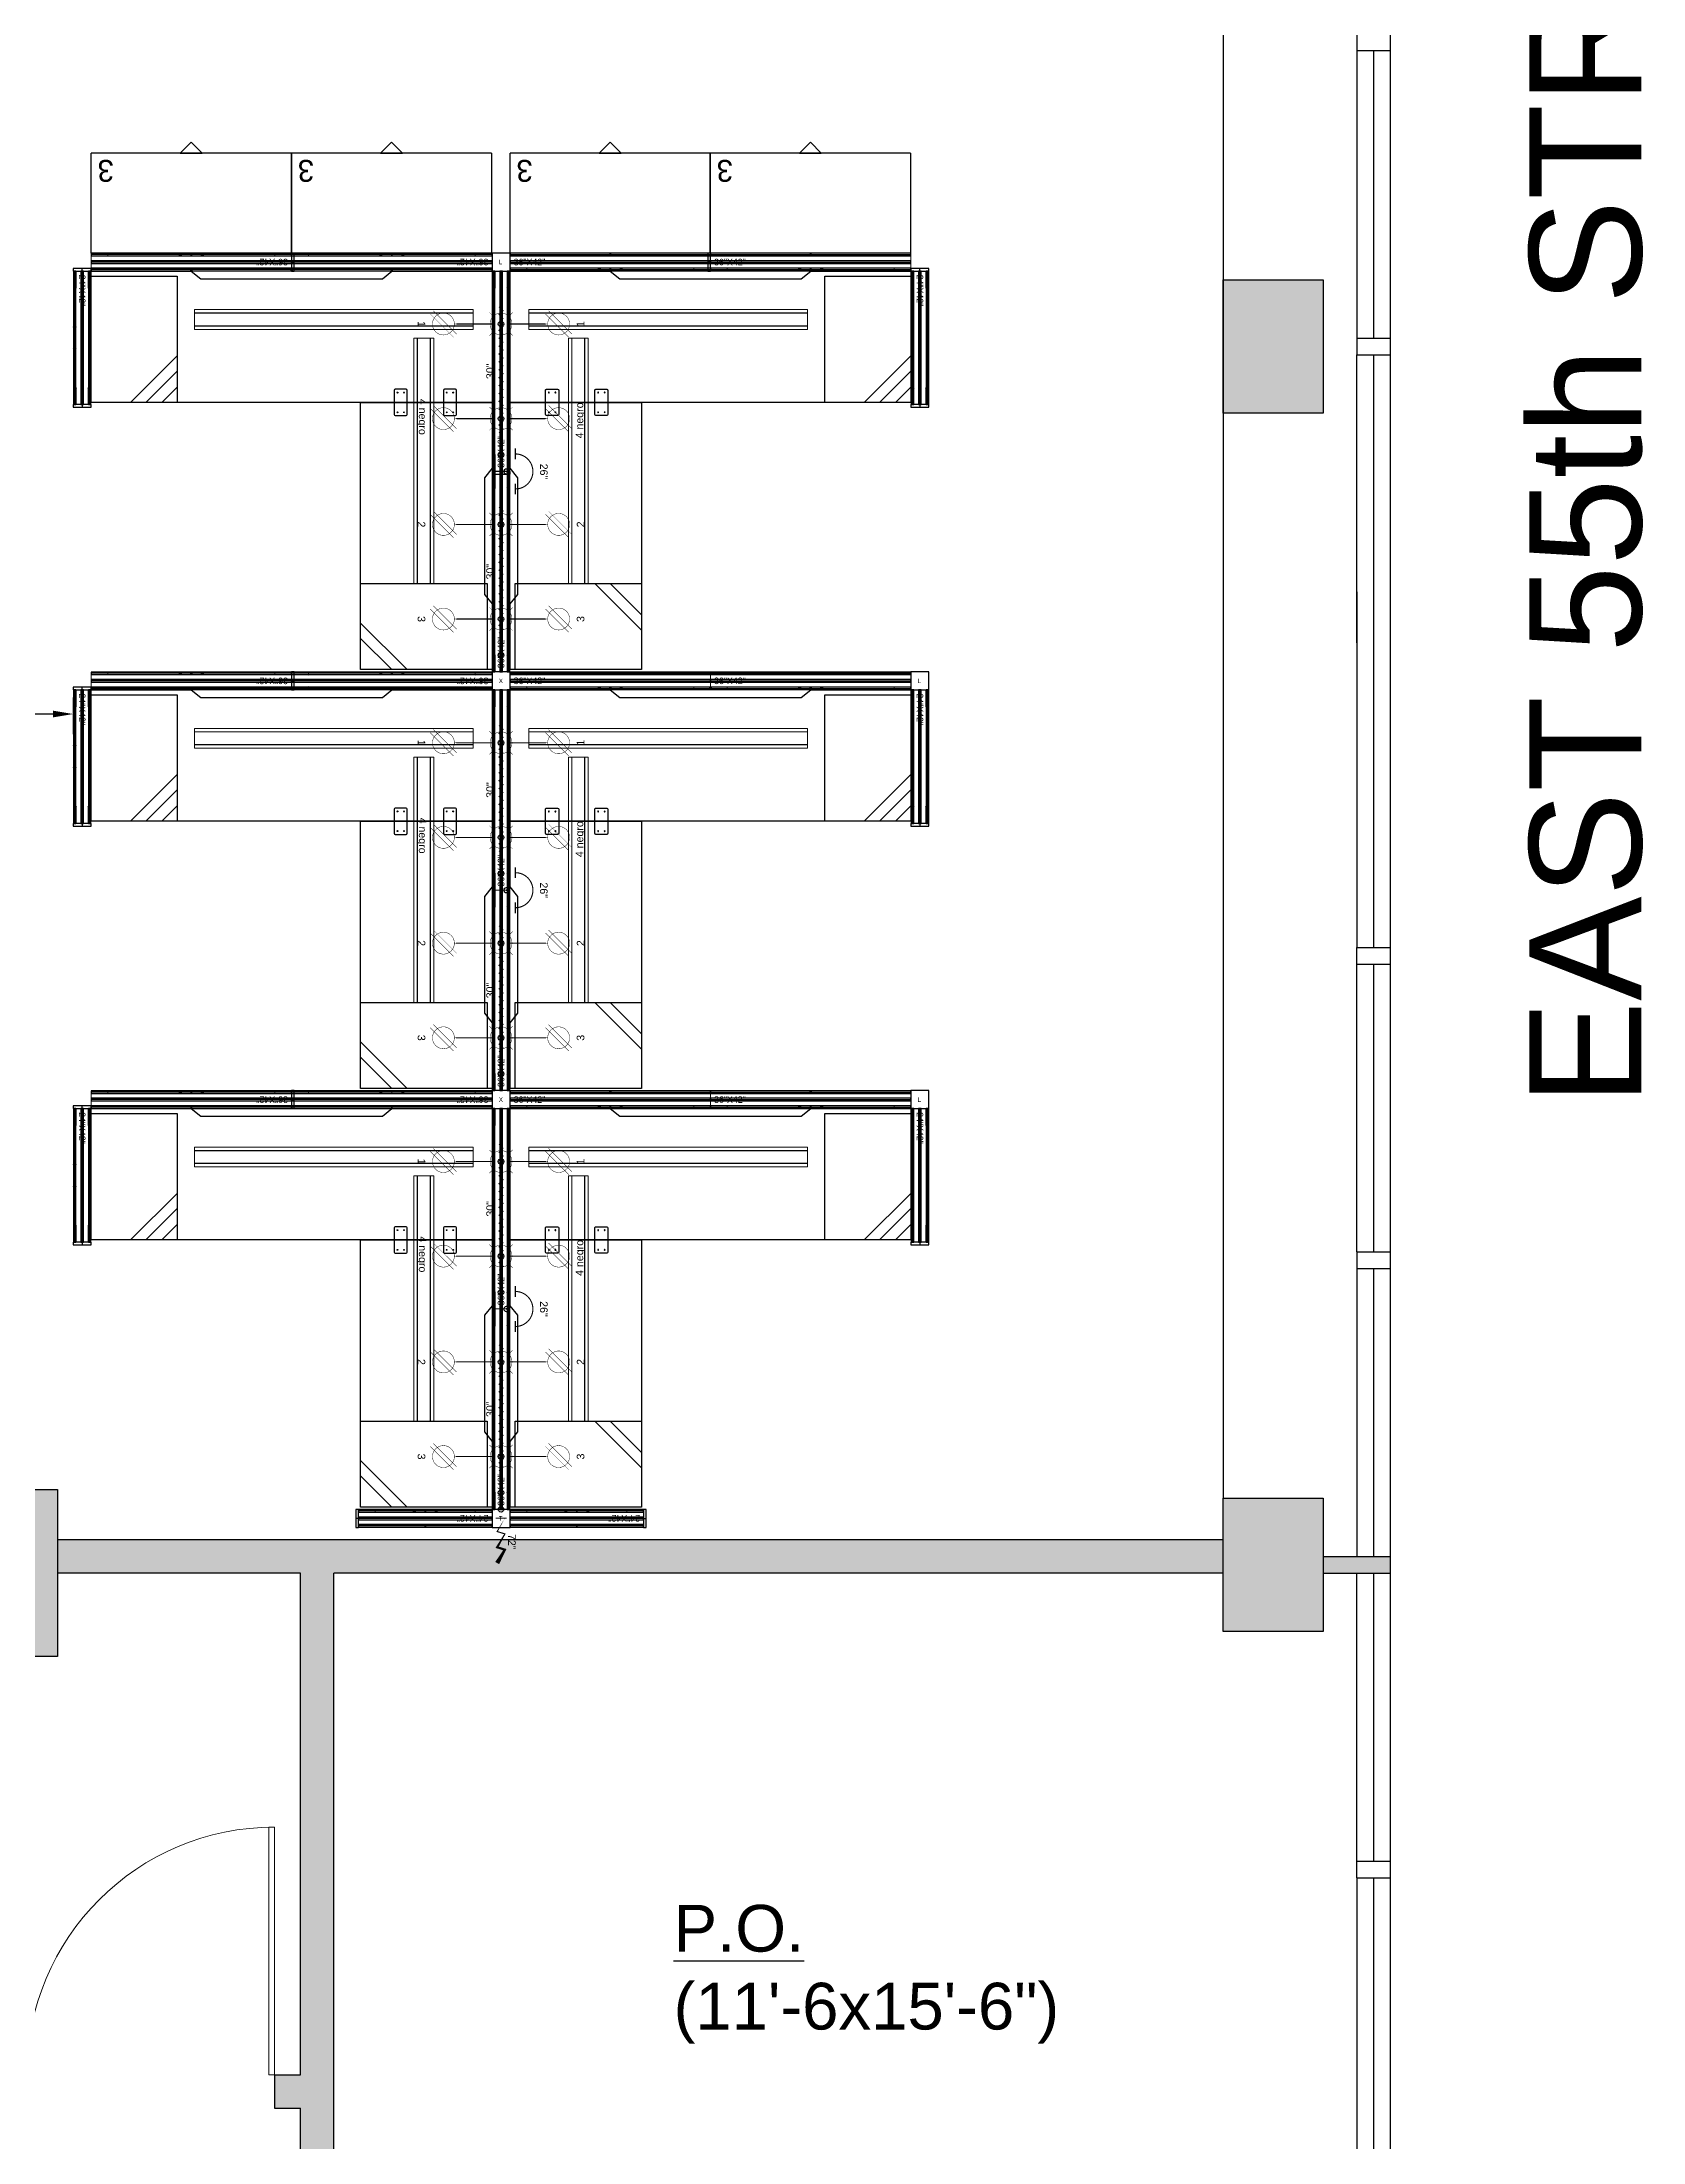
# Model space of a CAD drawing. Header units: inches. Extents: x 0 to 8116, y 4 to 1630.
# Drawn here: x 3270.2 to 3557.9, y 534.4 to 911.9 of the extents above; entities that cross this region are included whole.
import ezdxf
from ezdxf.enums import TextEntityAlignment as Align

# ---------------------------------------------------------------- set-up
doc = ezdxf.new("R2010")
doc.units = ezdxf.units.IN
doc.header["$MEASUREMENT"] = 0
for name, color, linetype in [('0-BACKGROUND', 7, 'Continuous'), ('DD2D', 7, 'Continuous'), ('DD2D_Geometry', 7, 'Continuous'), ('ELECTRI', 7, 'Continuous'), ('ENFASIS NEW', 7, 'Continuous'), ('LATEFILE', 7, 'Continuous'), ('LATFILE', 7, 'Continuous'), ('LF', 7, 'Continuous'), ('QU4TRO', 7, 'Continuous'), ('S7000', 7, 'Continuous'), ('TEXT HARNESS', 7, 'Continuous')]:
    doc.layers.add(name, color=color, linetype=linetype)
doc.layers.add('ADOOR', color=2, linetype='Continuous', lineweight=9)
doc.styles.add('ARCH-STYLE', font='arial.ttf')
doc.styles.add('ARIAL', font='arial.ttf')
doc.styles.get("Standard").update_dxf_attribs({"font": 'stylu.ttf'})
doc.dimstyles.get("Standard").update_dxf_attribs({"dimscale": 20, "dimtxt": 0.18, "dimasz": 0.18, "dimexe": 0.18, "dimexo": 0.0625, "dimgap": 0.09, "dimtad": 0, "dimtih": 1, "dimtoh": 1, "dimzin": 0, "dimdsep": 46, "dimlunit": 4, "dimtxsty": 'Standard', "dimcen": 0.09, "dimadec": 0, "dimazin": 0, "dimtfac": 1, "dimtofl": 0, "dimtmove": 0, "dimatfit": 3, "dimfxl": 1, "dimtolj": 1, "dimtzin": 0, "dimarcsym": 0})

# ---------------------------------------------------------------- blocks, each defined once
blk = doc.blocks.new('45DR')
at = {"layer": 'ADOOR'}
blk.add_lwpolyline([(0, 1), (0, 0), (0.0234, 0), (0.0234, 1)], close=True, dxfattribs=at)
blk.add_arc((0, 0), 1, 0, 90, dxfattribs=at)
blk = doc.blocks.new('520block')
at = {"layer": '0-BACKGROUND'}
h = blk.add_hatch(color=256, dxfattribs=at)
h.paths.add_polyline_path([(940.5, 711), (940.5, 693), (958.5, 693), (958.5, 711)])
h.paths.add_polyline_path([(958.5, 930), (940.5, 930), (940.5, 912), (958.5, 912)])
h.paths.add_polyline_path([(1174, 909), (1192, 909), (1192, 933), (1174, 933)])
h.paths.add_polyline_path([(1192, 714), (1174, 714), (1174, 690), (1192, 690)])
h.paths.add_polyline_path([(725, 711), (707, 711), (707, 693), (725, 693)])
h.paths.add_polyline_path([(725, 930), (707, 930), (707, 912), (725, 912)])
h.paths.add_polyline_path([(491.5, 930), (473.5, 930), (473.5, 912), (491.5, 912)])
h.paths.add_polyline_path([(491.5, 693), (491.5, 711), (473.5, 711), (473.5, 693)])
h = blk.add_hatch(color=256, dxfattribs=at)
h.paths.add_polyline_path([(964.5, 496.53), (934.5, 496.53), (934.5, 466.53), (964.5, 466.53)])
h.paths.add_polyline_path([(725, 492), (707, 492), (707, 474), (725, 474)])
h.paths.add_polyline_path([(707, 273), (707, 255), (725, 255), (725, 273)])
for points in [[(1192, 495), (1174, 495), (1174, 471), (1192, 471)], [(1174, 487.53), (964.5, 487.53), (964.5, 481.53), (1008.2, 481.53), (1008.2, 391.32), (1003.52, 391.32), (1003.52, 385.32), (1008.2, 385.32), (1008.2, 338.79), (1184, 338.79), (1184, 372), (1204, 372), (1204, 375), (1178, 375), (1178, 344.79), (1014.2, 344.79), (1014.2, 481.53), (1174, 481.53)], [(1204, 484.5), (1192, 484.5), (1192, 481.5), (1204, 481.5)]]:
    blk.add_hatch(color=256, dxfattribs=at).paths.add_polyline_path(points)
for p, q in [((1204, 1381.5), (1204, 22.5)), ((1198, 758.25), (1198, 755.25)), ((1198, 755.25), (1198, 703.5)), ((1198, 755.25), (1204, 755.25)), ((1201, 755.25), (1201, 703.5)), ((1201, 736.4), (1201, 711.35)), ((1204, 736.4), (1204, 138.04)), ((1204, 711.35), (1204, 708.35)), ((1198, 703.5), (1198, 700.5)), ((1198, 703.5), (1204, 703.5)), ((1198, 648.75), (1198, 700.5)), ((1198, 700.5), (1204, 700.5)), ((1201, 700.5), (1201, 648.75)), ((1174, 658.95), (1174, 625.39)), ((1198, 657.91), (1198, 636.75)), ((1201, 653.54), (1201, 640.77)), ((1198, 645.75), (1198, 594)), ((1201, 645.75), (1201, 594)), ((1204, 601.24), (1204, 598.24)), ((1198, 591), (1198, 594)), ((1198, 594), (1204, 594)), ((1198, 539.25), (1198, 591)), ((1198, 591), (1204, 591)), ((1201, 591), (1201, 539.25)), ((1204, 553.24), (1204, 550.24)), ((1198, 539.25), (1204, 539.25)), ((1198, 539.25), (1198, 536.25)), ((1198, 536.25), (1204, 536.25)), ((1198, 536.25), (1198, 484.5)), ((1201, 536.25), (1201, 484.5)), ((1201, 517.4), (1201, 492.35)), ((1204, 503.74), (1204, 497.74)), ((1204, 503.74), (1204, 497.74)), ((1204, 503.74), (1204, 497.74)), ((1174, 487.53), (964.5, 487.53)), ((1192, 484.5), (1204, 484.5)), ((1008.2, 481.53), (964.5, 481.53)), ((1008.2, 391.32), (1008.2, 481.53)), ((1014.2, 344.79), (1014.2, 481.53)), ((1174, 481.53), (1014.2, 481.53)), ((1192, 481.5), (1204, 481.5)), ((1198, 429.75), (1198, 481.5)), ((1201, 481.5), (1201, 429.75)), ((1204, 441.24), (1204, 438.24)), ((1198, 426.75), (1198, 429.75)), ((1198, 429.75), (1204, 429.75)), ((1198, 426.75), (1204, 426.75)), ((1198, 426.75), (1198, 375)), ((1201, 426.75), (1201, 375)), ((1003.52, 391.32), (1008.2, 391.32)), ((1003.52, 391.32), (1003.52, 385.32)), ((1003.52, 385.32), (1008.2, 385.32)), ((1008.2, 338.79), (1008.2, 385.32)), ((1204, 383.24), (1204, 380.24))]:
    blk.add_line(p, q, dxfattribs=at)
at = {"layer": '0-BACKGROUND', "lineweight": 30}
for p, q in [((1174, 791.74), (1174, 642.82)), ((1174, 636.82), (1174, 495))]:
    blk.add_line(p, q, dxfattribs=at)
at = {"layer": '0-BACKGROUND'}
for points in [[(1192, 690), (1174, 690), (1174, 714), (1192, 714)], [(964.5, 466.53), (934.5, 466.53), (934.5, 496.53), (964.5, 496.53)], [(1192, 471), (1174, 471), (1174, 495), (1192, 495)]]:
    blk.add_lwpolyline(points, close=True, dxfattribs=at)
at = {"layer": '0-BACKGROUND', "xscale": -44.54584335435582, "yscale": 44.54584335435582, "zscale": 44.54584335435582}
blk.add_blockref('45DR', (1003.52, 391.32), dxfattribs=at)
at = {"layer": '0-BACKGROUND', "insert": (1229.01, 565.6), "char_height": 20.16, "width": 287.6474, "attachment_point": 1, "rotation": 90, "style": 'ARCH-STYLE'}
blk.add_mtext('EAST 55th STREET', dxfattribs=at)
at = {"layer": '0-BACKGROUND', "insert": (1075.24, 421.88), "char_height": 8.4, "width": 54, "attachment_point": 1, "style": 'ARCH-STYLE'}
blk.add_mtext('{\\LP.O. \\P}(11\'-6x15\'-6")', dxfattribs=at)
blk = doc.blocks.new('LF4033640S')
for p, q in [((0, 0), (0.914, 0)), ((0, -0.457), (0.914, -0.457))]:
    blk.add_line(p, q)
at = {"layer": 'LATEFILE'}
for p, q in [((0, -0.457), (0, 0)), ((0.914, 0), (0.914, -0.457))]:
    blk.add_line(p, q, dxfattribs=at)
blk.add_lwpolyline([(0.407, -0.457), (0.457, -0.507), (0.507, -0.457)], close=True, dxfattribs=at)
at = {"layer": 'LATFILE', "insert": (0.8103, -0.3262), "char_height": 0.1, "width": 0.07696, "attachment_point": 1}
blk.add_mtext('3', dxfattribs=at)
blk = doc.blocks.new('*D107')
at = {"color": 0, "lineweight": -2, "transparency": 16777216}
for p, q in [((3229.31, 794.05), (3229.31, 787.5)), ((3275.8, 794.05), (3275.8, 787.5)), ((3232.91, 791.1), (3242.17, 791.1)), ((3272.2, 791.1), (3262.94, 791.1))]:
    blk.add_line(p, q, dxfattribs=at)
at = {"color": 0, "transparency": 16777216}
for points in [[(3232.91, 791.7), (3232.91, 790.5), (3229.31, 791.1)], [(3272.2, 791.7), (3272.2, 790.5), (3275.8, 791.1)]]:
    blk.add_solid(points, dxfattribs=at)
at = {"layer": 'Defpoints', "color": 0, "transparency": 16777216}
for p in [(3229.31, 795.3), (3275.8, 795.3), (3275.8, 791.1)]:
    blk.add_point(p, dxfattribs=at)
at = {"color": 0, "transparency": 16777216, "insert": (3252.56, 791.1), "char_height": 3.6, "attachment_point": 5}
blk.add_mtext('\\A1;3\'-10{\\H1.000000x;\\S1/2;}"', dxfattribs=at)
blk = doc.blocks.new('DD40102472AB')
at = {"color": 1}
for p, q in [((0.0035, -0.0035), (-0.0035, 0.0035)), ((0.0035, 0.0035), (-0.0035, -0.0035))]:
    blk.add_line(p, q, dxfattribs=at)
blk.add_lwpolyline([(-0.4142, -0.0417), (0.4142, -0.0417), (0.458, -0.0067), (0.915, -0.0067), (0.915, -0.6067), (-0.915, -0.6067), (-0.915, -0.0067), (-0.458, -0.0067)], close=True)
blk.add_point((0, 0))
blk.add_point((0, 0))
blk.add_point((0, 0), dxfattribs=at)
blk = doc.blocks.new('DD40102448AB')
at = {"color": 1}
for p, q in [((0.0035, -0.0035), (-0.0035, 0.0035)), ((0.0035, 0.0035), (-0.0035, -0.0035))]:
    blk.add_line(p, q, dxfattribs=at)
blk.add_lwpolyline([(-0.2662, -0.0417), (0.2662, -0.0417), (0.31, -0.0067), (0.61, -0.0067), (0.61, -0.6067), (-0.61, -0.6067), (-0.61, -0.0067), (-0.31, -0.0067)], close=True)
blk.add_point((0, 0))
blk.add_point((0, 0))
blk.add_point((0, 0), dxfattribs=at)
blk = doc.blocks.new('S7012')
for p, q in [((0.18, -0.577), (0.393, -0.364)), ((0.25, -0.577), (0.393, -0.434)), ((0.323, -0.577), (0.393, -0.507))]:
    blk.add_line(p, q)
blk.add_lwpolyline([(0, 0), (0.393, 0), (0.393, -0.577), (0, -0.577)], close=True)
blk = doc.blocks.new('S7023')
for p, q in [((0.18, -0.577), (0.393, -0.364)), ((0.25, -0.577), (0.393, -0.434))]:
    blk.add_line(p, q)
blk.add_lwpolyline([(0, 0), (0.393, 0), (0.393, -0.577), (0, -0.577)], close=True)
blk = doc.blocks.new('829030')
at = {"color": 1}
for points in [[(0.1, 0.009, 0.005, 0.005, 0), (0.118, -0.009, 0.005, 0.005, 0), (0.136, 0.009, 0.005, 0.005, 0), (0.154, -0.009, 0.005, 0.005, 0), (0.172, 0.009, 0.005, 0.005, 0), (0.19, -0.009, 0.005, 0.005, 0), (0.208, 0.009, 0.005, 0.005, 0), (0.226, -0.009, 0.005, 0.005, 0), (0.244, 0.009, 0.005, 0.005, 0), (0.262, -0.009, 0.005, 0.005, 0), (0.28, 0.009, 0.005, 0.005, 0), (0.298, -0.009, 0.005, 0.005, 0), (0.316, 0.009, 0.005, 0.005, 0), (0.334, -0.009, 0.005, 0.005, 0), (0.352, 0.009, 0.005, 0.005, 0), (0.37, -0.009, 0.005, 0.005, 0), (0.388, 0.009, 0.005, 0.005, 0), (0.406, -0.009, 0.005, 0.005, 0), (0.424, 0.009, 0.005, 0.005, 0), (0.442, -0.009, 0.005, 0.005, 0), (0.46, 0.009, 0.005, 0.005, 0), (0.478, -0.009, 0.005, 0.005, 0), (0.496, 0.009, 0.005, 0.005, 0), (0.514, -0.009, 0.005, 0.005, 0), (0.532, 0.009, 0.005, 0.005, 0), (0.55, -0.009, 0, 0, 0)], [(0.676, 0.009, 0.005, 0.005, 0), (0.658, -0.009, 0.005, 0.005, 0), (0.64, 0.009, 0.005, 0.005, 0), (0.622, -0.009, 0.005, 0.005, 0), (0.604, 0.009, 0.005, 0.005, 0), (0.586, -0.009, 0.005, 0.005, 0), (0.568, 0.009, 0.005, 0.005, 0), (0.55, -0.009, 0, 0, 0)]]:
    blk.add_lwpolyline(points, format="xyseb", dxfattribs=at)
at = {"color": 1, "const_width": 0.002}
for points in [[(0.1385, 0.0265), (0.112, 0.053)], [(0.1915, 0.0265), (0.218, 0.053)], [(0.5705, 0.0265), (0.544, 0.053)], [(0.6235, 0.0265), (0.65, 0.053)], [(0.1385, -0.0265), (0.112, -0.053)], [(0.1915, -0.0265), (0.218, -0.053)], [(0.5705, -0.0265), (0.544, -0.053)], [(0.6235, -0.0265), (0.65, -0.053)]]:
    blk.add_lwpolyline(points, dxfattribs=at)
for points in [[(0.165, -0.05, -1), (0.165, 0.05, -1)], [(0.597, -0.05, 1), (0.597, 0.05, 1)]]:
    blk.add_lwpolyline(points, format="xyb", close=True, dxfattribs=at)
at = {"color": 1}
blk.add_circle((0, 0), 0.0125, dxfattribs=at)
blk.add_point((0, 0), dxfattribs=at)
at = {"layer": 'TEXT HARNESS', "color": 1, "style": 'ARIAL'}
blk.add_text('30"', height=0.03469, dxfattribs=at).set_placement((0.381, 0.05), align=Align.MIDDLE)
blk = doc.blocks.new('8065E1C')
at = {"color": 1, "const_width": 0.005}
blk.add_lwpolyline([(0.025, -0.04), (-0.025, -0.04)], dxfattribs=at)
at = {"color": 1}
for points in [[(0, -0.04, 0.005, 0.005, 0), (0, -0.165, 0.025, 0, 0), (0, -0.2114, 0, 0, 0)], [(-0.0601, -0.309, 0.002, 0.002, 0), (0.046, -0.2029, 0.002, 0.002, 0)], [(-0.046, -0.3231, 0.002, 0.002, 0), (0.0601, -0.217, 0.002, 0.002, 0)]]:
    blk.add_lwpolyline(points, format="xyseb", dxfattribs=at)
at = {"color": 1, "const_width": 0.002}
blk.add_lwpolyline([(-0.05, -0.263, -1), (0.05, -0.263, -1)], format="xyb", close=True, dxfattribs=at)
at = {"color": 1}
blk.add_circle((0, 0), 0.0125, dxfattribs=at)
blk.add_point((0, 0), dxfattribs=at)
at = {"layer": 'TEXT HARNESS', "color": 1, "style": 'ARIAL'}
blk.add_text('1', height=0.0347, dxfattribs=at).set_placement((0, -0.363), align=Align.MIDDLE)
blk = doc.blocks.new('8065E4C')
at = {"color": 1, "const_width": 0.005}
blk.add_lwpolyline([(0.025, -0.04), (-0.025, -0.04)], dxfattribs=at)
at = {"color": 1}
for points in [[(0, -0.04, 0.005, 0.005, 0), (0, -0.165, 0.025, 0, 0), (0, -0.2114, 0, 0, 0)], [(-0.0601, -0.309, 0.002, 0.002, 0), (0.046, -0.2029, 0.002, 0.002, 0)], [(-0.046, -0.3231, 0.002, 0.002, 0), (0.0601, -0.217, 0.002, 0.002, 0)]]:
    blk.add_lwpolyline(points, format="xyseb", dxfattribs=at)
at = {"color": 1, "const_width": 0.002}
blk.add_lwpolyline([(-0.05, -0.263, -1), (0.05, -0.263, -1)], format="xyb", close=True, dxfattribs=at)
at = {"color": 1}
blk.add_circle((0, 0), 0.0125, dxfattribs=at)
blk.add_point((0, 0), dxfattribs=at)
at = {"layer": 'TEXT HARNESS', "color": 1, "style": 'ARIAL'}
blk.add_text('4 negro', height=0.03469, dxfattribs=at).set_placement((-0.0081, -0.363), align=Align.MIDDLE)
blk = doc.blocks.new('8065E2C')
at = {"color": 1, "const_width": 0.005}
blk.add_lwpolyline([(0.025, -0.04), (-0.025, -0.04)], dxfattribs=at)
at = {"color": 1}
for points in [[(0, -0.04, 0.005, 0.005, 0), (0, -0.165, 0.025, 0, 0), (0, -0.2114, 0, 0, 0)], [(-0.0601, -0.309, 0.002, 0.002, 0), (0.046, -0.2029, 0.002, 0.002, 0)], [(-0.046, -0.3231, 0.002, 0.002, 0), (0.0601, -0.217, 0.002, 0.002, 0)]]:
    blk.add_lwpolyline(points, format="xyseb", dxfattribs=at)
at = {"color": 1, "const_width": 0.002}
blk.add_lwpolyline([(-0.05, -0.263, -1), (0.05, -0.263, -1)], format="xyb", close=True, dxfattribs=at)
at = {"color": 1}
blk.add_circle((0, 0), 0.0125, dxfattribs=at)
blk.add_point((0, 0), dxfattribs=at)
blk.add_point((0, 0), dxfattribs=at)
at = {"layer": 'TEXT HARNESS', "color": 1, "style": 'ARIAL'}
blk.add_text('2', height=0.0347, dxfattribs=at).set_placement((0, -0.363), align=Align.MIDDLE)
blk = doc.blocks.new('8065E3C')
at = {"color": 1, "const_width": 0.005}
blk.add_lwpolyline([(0.025, -0.04), (-0.025, -0.04)], dxfattribs=at)
at = {"color": 1}
for points in [[(0, -0.04, 0.005, 0.005, 0), (0, -0.165, 0.025, 0, 0), (0, -0.2114, 0, 0, 0)], [(-0.0601, -0.309, 0.002, 0.002, 0), (0.046, -0.2029, 0.002, 0.002, 0)], [(-0.046, -0.3231, 0.002, 0.002, 0), (0.0601, -0.217, 0.002, 0.002, 0)]]:
    blk.add_lwpolyline(points, format="xyseb", dxfattribs=at)
at = {"color": 1, "const_width": 0.002}
blk.add_lwpolyline([(-0.05, -0.263, -1), (0.05, -0.263, -1)], format="xyb", close=True, dxfattribs=at)
at = {"color": 1}
blk.add_circle((0, 0), 0.0125, dxfattribs=at)
blk.add_point((0, 0), dxfattribs=at)
at = {"layer": 'TEXT HARNESS', "color": 1, "style": 'ARIAL'}
blk.add_text('3', height=0.0347, dxfattribs=at).set_placement((0, -0.363), align=Align.MIDDLE)
blk = doc.blocks.new('817726')
at = {"color": 3, "const_width": 0.005}
blk.add_lwpolyline([(0.08, 0.04, 1), (-0.08, 0.04)], format="xyb", dxfattribs=at)
for points in [[(-0.055, 0.04), (-0.105, 0.04)], [(0.055, 0.04), (0.105, 0.04)]]:
    blk.add_lwpolyline(points, dxfattribs=at)
at = {"color": 3}
blk.add_circle((0, 0), 0.0125, dxfattribs=at)
blk.add_point((0, 0), dxfattribs=at)
at = {"layer": 'TEXT HARNESS', "color": 3, "style": 'ARIAL'}
blk.add_text('26"', height=0.03469, dxfattribs=at).set_placement((0, 0.17), align=Align.MIDDLE)
blk = doc.blocks.new('818072')
at = {"color": 1}
blk.add_lwpolyline([(0.04, 0.0177, 0, 0.005, 0), (0.1012, -0.0177, 0.005, 0.005, 0), (0.112, 0.0177, 0.005, 0.01, 0), (0.173, -0.0176, 0.01, 0.01, 0), (0.184, 0.0177, 0.01, 0.02, 0), (0.245, -0.0176, 0.02, 0.02, 0)], format="xyseb", dxfattribs=at)
at = {"color": 1, "const_width": 0.005}
blk.add_lwpolyline([(0.04, 0.025), (0.04, -0.025)], dxfattribs=at)
at = {"color": 1}
blk.add_circle((0, 0), 0.0125, dxfattribs=at)
blk.add_point((0, 0), dxfattribs=at)
at = {"layer": 'TEXT HARNESS', "color": 1, "style": 'ARIAL'}
blk.add_text('72"', height=0.03469, dxfattribs=at).set_placement((0.148, 0.05), align=Align.MIDDLE)
blk = doc.blocks.new('D3223S')
for p, q in [((0.055, 0), (-0.055, 0)), ((-0.06, -0.005), (-0.06, -0.055)), ((-0.055, -0.06), (0.055, -0.06)), ((0.06, -0.055), (0.06, -0.005))]:
    blk.add_line(p, q)
for centre in [(-0.045, -0.015), (-0.045, -0.045), (0.045, -0.015), (0.045, -0.045)]:
    blk.add_circle(centre, 0.00195)
for centre, start, end in [((-0.055, -0.005), 90, 180), ((-0.055, -0.055), 180, 270), ((0.055, -0.005), 0, 90), ((0.055, -0.055), 270, 0)]:
    blk.add_arc(centre, 0.005, start, end)
blk = doc.blocks.new('A$C18FD438F')
at = {"color": 0, "linetype": 'Continuous', "lineweight": 0}
for p, q in [((-0.9335, 0.1842), (-0.9335, 0.1988)), ((-0.9335, 0.1988), (0.3385, 0.1988)), ((0.3385, 0.1842), (0.3385, 0.1988)), ((-0.9335, 0.1825), (-0.9335, 0.1842)), ((-0.9335, 0.1838), (0.3385, 0.1838)), ((-0.9335, 0.1825), (0.3385, 0.1825)), ((-0.9335, 0.1821), (-0.9335, 0.1825)), ((-0.9335, 0.1254), (-0.9335, 0.1821)), ((-0.9335, 0.125), (-0.9335, 0.1254)), ((-0.9335, 0.1234), (-0.9335, 0.125)), ((-0.9335, 0.125), (0.3385, 0.125)), ((-0.9335, 0.1238), (0.3385, 0.1238)), ((-0.9335, 0.1088), (-0.9335, 0.1234)), ((-0.9335, 0.1088), (0.3385, 0.1088)), ((0.3385, 0.1825), (0.3385, 0.1842)), ((0.3385, 0.1821), (0.3385, 0.1825)), ((0.3385, 0.1254), (0.3385, 0.1821)), ((0.3385, 0.125), (0.3385, 0.1254)), ((0.3385, 0.1234), (0.3385, 0.125)), ((0.3385, 0.1088), (0.3385, 0.1234))]:
    blk.add_line(p, q, dxfattribs=at)
blk = doc.blocks.new('DD330154S')
blk.add_blockref('A$C18FD438F', (0.9335, -0.1538))
blk = doc.blocks.new('DD330148S')
at = {"color": 0, "linetype": 'Continuous', "lineweight": 0}
for p, q in [((0, 0.0304), (0, 0.045)), ((0, 0.045), (1.12, 0.045)), ((0, 0.0288), (0, 0.0304)), ((0, 0.03), (1.12, 0.03)), ((0, 0.0288), (1.12, 0.0288)), ((0, 0.0284), (0, 0.0288)), ((0, -0.0284), (0, 0.0284)), ((1.12, 0.0304), (1.12, 0.045)), ((1.12, 0.0288), (1.12, 0.0304)), ((1.12, 0.0284), (1.12, 0.0288)), ((1.12, -0.0284), (1.12, 0.0284)), ((0, -0.0288), (0, -0.0284)), ((0, -0.0304), (0, -0.0288)), ((0, -0.0288), (1.12, -0.0288)), ((0, -0.03), (1.12, -0.03)), ((0, -0.045), (0, -0.0304)), ((0, -0.045), (1.12, -0.045)), ((1.12, -0.0288), (1.12, -0.0284)), ((1.12, -0.0304), (1.12, -0.0288)), ((1.12, -0.045), (1.12, -0.0304))]:
    blk.add_line(p, q, dxfattribs=at)
blk = doc.blocks.new('DD101024422D')
at = {"color": 1, "linetype": 'Continuous', "lineweight": 0}
for p, q in [((0, -0.0255), (0, 0.0255)), ((0.0017, 0.0275), (0.0218, 0.0275)), ((0.002, 0.0275), (0.0215, 0.0275)), ((0.0747, 0.0275), (0.0215, 0.0275)), ((0.0747, 0.0275), (0.075, 0.0275)), ((0.0765, 0.026), (0.0765, 0.0343)), ((0.5335, 0.0343), (0.0765, 0.0343)), ((0.5335, 0.0343), (0.5335, 0.026)), ((0.5353, 0.0275), (0.535, 0.0275)), ((0.5353, 0.0275), (0.5885, 0.0275)), ((0.6083, 0.0275), (0.5882, 0.0275)), ((0.608, 0.0275), (0.5885, 0.0275)), ((0.61, -0.0255), (0.61, 0.0255)), ((0.025, -0.0275), (0.002, -0.0275)), ((0.025, -0.0275), (0.0747, -0.0275)), ((0.0747, -0.0275), (0.075, -0.0275)), ((0.0765, -0.0343), (0.0765, -0.026)), ((0.5335, -0.0343), (0.0765, -0.0343)), ((0.5335, -0.026), (0.5335, -0.0343)), ((0.5353, -0.0275), (0.535, -0.0275)), ((0.585, -0.0275), (0.5353, -0.0275)), ((0.585, -0.0275), (0.608, -0.0275))]:
    blk.add_line(p, q, dxfattribs=at)
at = {"color": 1}
for p, q in [((0.3015, 0.0379), (0.3085, 0.0308)), ((0.3015, 0.0308), (0.3085, 0.0379)), ((0.3015, -0.0379), (0.3085, -0.0308)), ((0.3015, -0.0308), (0.3085, -0.0379))]:
    blk.add_line(p, q, dxfattribs=at)
for centre in [(0.255, -0.0343), (0.355, -0.0343)]:
    blk.add_circle(centre, 0.005, dxfattribs=at)
at = {"color": 1, "linetype": 'Continuous', "lineweight": 0}
for centre, radius, start, end in [((0.002, 0.0255), 0.00203, 90, 180), ((0.075, 0.026), 0.00151, 10.02098, 90), ((0.075, 0.026), 0.00151, 0, 10.02098), ((0.535, 0.026), 0.00151, 90, 169.97902), ((0.535, 0.026), 0.00151, 169.97902, 180), ((0.535, 0.026), 0.00151, 169.97902, 180), ((0.608, 0.0255), 0.00203, 0, 90), ((0.002, -0.0255), 0.00203, 180, 270), ((0.075, -0.026), 0.00151, 270, 349.97902), ((0.075, -0.026), 0.00151, 349.97902, 0), ((0.535, -0.026), 0.00151, 180, 190.02098), ((0.535, -0.026), 0.00151, 180, 190.02098), ((0.535, -0.026), 0.00151, 190.02098, 270), ((0.608, -0.0255), 0.00203, 270, 0)]:
    blk.add_arc(centre, radius, start, end, dxfattribs=at)
at = {"color": 1}
for p in [(0.305, 0.0343), (0.305, -0.0343)]:
    blk.add_point(p, dxfattribs=at)
at = {"insert": (0.0165, 0.0151), "char_height": 0.03, "attachment_point": 1}
blk.add_mtext_dynamic_manual_height_columns('24"X42"', width=75.494015, gutter_width=12.5, heights=[0], dxfattribs=at)
blk = doc.blocks.new('SPACE_DD10102442')
blk.add_blockref('DD101024422D', (0, 0))
blk = doc.blocks.new('DD101036422D')
at = {"color": 1, "linetype": 'Continuous', "lineweight": 0}
for p, q in [((0, -0.0255), (0, 0.0255)), ((0.0017, 0.0275), (0.0218, 0.0275)), ((0.002, 0.0275), (0.0215, 0.0275)), ((0.0747, 0.0275), (0.0215, 0.0275)), ((0.0747, 0.0275), (0.075, 0.0275)), ((0.0765, 0.026), (0.0765, 0.0343)), ((0.8385, 0.0343), (0.0765, 0.0343)), ((0.8385, 0.0343), (0.8385, 0.026)), ((0.8403, 0.0275), (0.84, 0.0275)), ((0.8403, 0.0275), (0.8935, 0.0275)), ((0.9133, 0.0275), (0.8932, 0.0275)), ((0.913, 0.0275), (0.8935, 0.0275)), ((0.915, -0.0255), (0.915, 0.0255)), ((0.025, -0.0275), (0.002, -0.0275)), ((0.025, -0.0275), (0.0747, -0.0275)), ((0.0747, -0.0275), (0.075, -0.0275)), ((0.0765, -0.0343), (0.0765, -0.026)), ((0.8385, -0.0343), (0.0765, -0.0343)), ((0.8385, -0.026), (0.8385, -0.0343)), ((0.8403, -0.0275), (0.84, -0.0275)), ((0.89, -0.0275), (0.8403, -0.0275)), ((0.89, -0.0275), (0.913, -0.0275))]:
    blk.add_line(p, q, dxfattribs=at)
at = {"color": 1}
for p, q in [((0.454, 0.0379), (0.461, 0.0308)), ((0.454, 0.0308), (0.461, 0.0379)), ((0.454, -0.0379), (0.461, -0.0308)), ((0.454, -0.0308), (0.461, -0.0379))]:
    blk.add_line(p, q, dxfattribs=at)
for centre in [(0.4075, -0.0343), (0.5075, -0.0343)]:
    blk.add_circle(centre, 0.005, dxfattribs=at)
at = {"color": 1, "linetype": 'Continuous', "lineweight": 0}
for centre, radius, start, end in [((0.002, 0.0255), 0.00203, 90, 180), ((0.075, 0.026), 0.00151, 10.02098, 90), ((0.075, 0.026), 0.00151, 0, 10.02098), ((0.84, 0.026), 0.00151, 90, 169.97902), ((0.84, 0.026), 0.00151, 169.97902, 180), ((0.84, 0.026), 0.00151, 169.97902, 180), ((0.913, 0.0255), 0.00203, 0, 90), ((0.002, -0.0255), 0.00203, 180, 270), ((0.075, -0.026), 0.00151, 270, 349.97902), ((0.075, -0.026), 0.00151, 349.97902, 0), ((0.84, -0.026), 0.00151, 180, 190.02098), ((0.84, -0.026), 0.00151, 180, 190.02098), ((0.84, -0.026), 0.00151, 190.02098, 270), ((0.913, -0.0255), 0.00203, 270, 0)]:
    blk.add_arc(centre, radius, start, end, dxfattribs=at)
at = {"color": 1}
for p in [(0.4575, 0.0343), (0.4575, -0.0343)]:
    blk.add_point(p, dxfattribs=at)
at = {"insert": (0.0165, 0.0151), "char_height": 0.03, "attachment_point": 1}
blk.add_mtext_dynamic_manual_height_columns('36"X42"', width=75.494015, gutter_width=12.5, heights=[0], dxfattribs=at)
blk = doc.blocks.new('SPACE_DD10103642')
blk.add_blockref('DD101036422D', (0, 0))
blk = doc.blocks.new('DD3021422D')
for p, q in [((0, 0.041), (0, -0.041)), ((0.012, 0.041), (0, 0.041)), ((0.012, -0.041), (0.012, 0.041)), ((0, -0.041), (0.012, -0.041))]:
    blk.add_line(p, q)
blk = doc.blocks.new('SPACE_DD302142')
blk.add_blockref('DD3021422D', (0, 0))

msp = doc.modelspace()

# ---------------------------------------------------------------- linework, layer by layer
at = {"layer": 'DD2D'}
for p, q in [((3315.054, 873.693), (3279.031, 873.693)), ((3315.054, 872.343), (3279.031, 872.343)), ((3315.054, 872.343), (3279.031, 872.343)), ((3351.078, 873.693), (3315.054, 873.693)), ((3351.078, 872.343), (3315.054, 872.343)), ((3351.078, 872.343), (3315.054, 872.343)), ((3315.054, 872.343), (3315.527, 872.343)), ((3354.306, 873.693), (3390.33, 873.693)), ((3354.306, 872.343), (3390.33, 872.343)), ((3354.306, 872.343), (3390.33, 872.343)), ((3390.33, 872.343), (3389.857, 872.343)), ((3390.33, 873.693), (3426.353, 873.693)), ((3390.33, 872.343), (3426.353, 872.343)), ((3390.33, 872.343), (3426.353, 872.343)), ((3276.066, 870.729), (3276.066, 846.713)), ((3277.416, 870.729), (3277.416, 871.201)), ((3277.416, 870.729), (3277.416, 846.713)), ((3277.416, 870.729), (3277.416, 846.713)), ((3278.767, 870.729), (3278.767, 846.713)), ((3315.054, 870.993), (3279.031, 870.993)), ((3351.078, 870.993), (3315.054, 870.993)), ((3351.342, 834.705), (3351.342, 870.729)), ((3352.692, 870.729), (3352.692, 870.733)), ((3352.692, 834.705), (3352.692, 870.729)), ((3352.692, 834.705), (3352.692, 870.729)), ((3354.042, 834.705), (3354.042, 870.729)), ((3354.306, 870.993), (3390.33, 870.993)), ((3390.33, 870.993), (3426.353, 870.993)), ((3426.617, 870.729), (3426.617, 846.713)), ((3427.968, 870.729), (3427.968, 871.201)), ((3427.968, 870.729), (3427.968, 846.713)), ((3427.968, 870.729), (3427.968, 846.713)), ((3429.318, 870.729), (3429.318, 846.713)), ((3277.416, 846.713), (3277.416, 846.241)), ((3427.968, 846.713), (3427.968, 846.241)), ((3351.342, 798.682), (3351.342, 834.705)), ((3352.692, 798.682), (3352.692, 834.705)), ((3352.692, 798.682), (3352.692, 834.705)), ((3352.692, 834.705), (3352.692, 834.233)), ((3354.042, 798.682), (3354.042, 834.705)), ((3315.054, 798.418), (3279.031, 798.418)), ((3315.054, 797.067), (3279.031, 797.067)), ((3315.054, 797.067), (3279.031, 797.067)), ((3351.078, 798.418), (3315.054, 798.418)), ((3351.078, 797.067), (3315.054, 797.067)), ((3351.078, 797.067), (3315.054, 797.067)), ((3315.054, 797.067), (3315.527, 797.067)), ((3354.306, 798.418), (3390.33, 798.418)), ((3354.306, 797.067), (3390.33, 797.067)), ((3354.306, 797.067), (3390.33, 797.067)), ((3390.33, 798.418), (3426.353, 798.418)), ((3390.33, 797.067), (3390.334, 797.067)), ((3390.33, 797.067), (3426.353, 797.067)), ((3390.33, 797.067), (3426.353, 797.067)), ((3426.353, 797.067), (3426.357, 797.067)), ((3276.066, 795.453), (3276.066, 771.437)), ((3277.416, 795.453), (3277.416, 795.926)), ((3277.416, 795.453), (3277.416, 771.437)), ((3277.416, 795.453), (3277.416, 771.437)), ((3278.767, 795.453), (3278.767, 771.437)), ((3315.054, 795.717), (3279.031, 795.717)), ((3351.078, 795.717), (3315.054, 795.717)), ((3351.342, 759.43), (3351.342, 795.453)), ((3352.692, 795.453), (3352.692, 795.457)), ((3352.692, 759.43), (3352.692, 795.453)), ((3352.692, 759.43), (3352.692, 795.453)), ((3354.042, 759.43), (3354.042, 795.453)), ((3354.306, 795.717), (3390.33, 795.717)), ((3390.33, 795.717), (3426.353, 795.717)), ((3426.617, 795.453), (3426.617, 771.437)), ((3427.968, 795.453), (3427.968, 771.437)), ((3427.968, 795.453), (3427.968, 771.437)), ((3429.318, 795.453), (3429.318, 771.437)), ((3277.416, 771.437), (3277.416, 770.965)), ((3427.968, 771.437), (3427.968, 770.965)), ((3351.342, 723.406), (3351.342, 759.43)), ((3352.692, 759.43), (3352.692, 759.434)), ((3352.692, 723.406), (3352.692, 759.43)), ((3352.692, 723.406), (3352.692, 759.43)), ((3354.042, 723.406), (3354.042, 759.43)), ((3315.054, 723.142), (3279.031, 723.142)), ((3315.054, 721.792), (3279.031, 721.792)), ((3315.054, 721.792), (3279.031, 721.792)), ((3351.078, 723.142), (3315.054, 723.142)), ((3351.078, 721.792), (3315.054, 721.792)), ((3351.078, 721.792), (3315.054, 721.792)), ((3315.054, 721.792), (3315.527, 721.792)), ((3354.306, 723.142), (3390.33, 723.142)), ((3354.306, 721.792), (3390.33, 721.792)), ((3354.306, 721.792), (3390.33, 721.792)), ((3390.33, 723.142), (3426.353, 723.142)), ((3390.33, 721.792), (3390.334, 721.792)), ((3390.33, 721.792), (3426.353, 721.792)), ((3390.33, 721.792), (3426.353, 721.792)), ((3426.353, 721.792), (3426.357, 721.792)), ((3276.066, 720.178), (3276.066, 696.162)), ((3277.416, 720.178), (3277.416, 720.65)), ((3277.416, 720.178), (3277.416, 696.162)), ((3277.416, 720.178), (3277.416, 696.162)), ((3278.767, 720.178), (3278.767, 696.162)), ((3315.054, 720.441), (3279.031, 720.441)), ((3351.078, 720.441), (3315.054, 720.441)), ((3351.342, 684.154), (3351.342, 720.178)), ((3352.692, 720.178), (3352.692, 720.181)), ((3352.692, 684.154), (3352.692, 720.178)), ((3352.692, 684.154), (3352.692, 720.178)), ((3354.042, 684.154), (3354.042, 720.178)), ((3354.306, 720.441), (3390.33, 720.441)), ((3390.33, 720.441), (3426.353, 720.441)), ((3426.617, 720.178), (3426.617, 696.162)), ((3427.968, 720.178), (3427.968, 696.162)), ((3427.968, 720.178), (3427.968, 696.162)), ((3429.318, 720.178), (3429.318, 696.162)), ((3277.416, 696.162), (3277.416, 695.689)), ((3427.968, 696.162), (3427.968, 695.689)), ((3351.342, 648.13), (3351.342, 684.154)), ((3352.692, 684.154), (3352.692, 684.158)), ((3352.692, 648.13), (3352.692, 684.154)), ((3352.692, 648.13), (3352.692, 684.154)), ((3354.042, 648.13), (3354.042, 684.154)), ((3327.062, 646.516), (3326.59, 646.516)), ((3351.078, 647.866), (3327.062, 647.866)), ((3351.078, 646.516), (3327.062, 646.516)), ((3351.078, 646.516), (3327.062, 646.516)), ((3354.306, 646.516), (3354.302, 646.516)), ((3378.322, 647.866), (3354.306, 647.866)), ((3378.322, 646.516), (3354.306, 646.516)), ((3378.322, 646.516), (3354.306, 646.516)), ((3378.322, 646.516), (3378.794, 646.516)), ((3351.078, 645.166), (3327.062, 645.166)), ((3378.322, 645.166), (3354.306, 645.166))]:
    msp.add_line(p, q, dxfattribs=at)
at = {"layer": 'DD2D_Geometry'}
for points in [[(3315.054, 873.93), (3279.031, 873.93), (3279.031, 873.457), (3315.054, 873.457)], [(3315.054, 872.579), (3279.031, 872.579), (3279.031, 872.107), (3315.054, 872.107)], [(3351.078, 873.93), (3315.054, 873.93), (3315.054, 873.457), (3351.078, 873.457)], [(3351.078, 872.579), (3315.054, 872.579), (3315.054, 872.107), (3351.078, 872.107)], [(3354.306, 870.729), (3354.31, 873.957), (3351.082, 873.957), (3351.078, 870.729)], [(3354.306, 873.457), (3390.33, 873.457), (3390.33, 873.93), (3354.306, 873.93)], [(3354.306, 872.107), (3390.33, 872.107), (3390.33, 872.579), (3354.306, 872.579)], [(3390.33, 873.457), (3426.353, 873.457), (3426.353, 873.93), (3390.33, 873.93)], [(3390.33, 872.107), (3426.353, 872.107), (3426.353, 872.579), (3390.33, 872.579)], [(3275.83, 870.729), (3275.83, 846.713), (3276.302, 846.713), (3276.302, 870.729)], [(3277.18, 870.729), (3277.18, 846.713), (3277.653, 846.713), (3277.653, 870.729)], [(3278.531, 870.729), (3278.531, 846.713), (3279.003, 846.713), (3279.003, 870.729)], [(3315.054, 871.229), (3279.031, 871.229), (3279.031, 870.756), (3315.054, 870.756)], [(3351.078, 871.229), (3315.054, 871.229), (3315.054, 870.756), (3351.078, 870.756)], [(3351.578, 834.705), (3351.578, 870.729), (3351.105, 870.729), (3351.105, 834.705)], [(3352.928, 834.705), (3352.928, 870.729), (3352.456, 870.729), (3352.456, 834.705)], [(3354.279, 834.705), (3354.279, 870.729), (3353.806, 870.729), (3353.806, 834.705)], [(3354.306, 870.756), (3390.33, 870.756), (3390.33, 871.229), (3354.306, 871.229)], [(3390.33, 870.756), (3426.353, 870.756), (3426.353, 871.229), (3390.33, 871.229)], [(3426.381, 870.729), (3426.381, 846.713), (3426.853, 846.713), (3426.853, 870.729)], [(3427.731, 870.729), (3427.731, 846.713), (3428.204, 846.713), (3428.204, 870.729)], [(3429.082, 870.729), (3429.082, 846.713), (3429.554, 846.713), (3429.554, 870.729)], [(3351.578, 798.682), (3351.578, 834.705), (3351.105, 834.705), (3351.105, 798.682)], [(3352.928, 798.682), (3352.928, 834.705), (3352.456, 834.705), (3352.456, 798.682)], [(3354.279, 798.682), (3354.279, 834.705), (3353.806, 834.705), (3353.806, 798.682)], [(3315.054, 798.654), (3279.031, 798.654), (3279.031, 798.182), (3315.054, 798.182)], [(3315.054, 797.304), (3279.031, 797.304), (3279.031, 796.831), (3315.054, 796.831)], [(3351.078, 798.654), (3315.054, 798.654), (3315.054, 798.182), (3351.078, 798.182)], [(3351.078, 797.304), (3315.054, 797.304), (3315.054, 796.831), (3351.078, 796.831)], [(3354.306, 795.453), (3354.31, 798.682), (3351.082, 798.682), (3351.078, 795.453)], [(3354.306, 798.182), (3390.33, 798.182), (3390.33, 798.654), (3354.306, 798.654)], [(3354.306, 796.831), (3390.33, 796.831), (3390.33, 797.304), (3354.306, 797.304)], [(3390.33, 798.182), (3426.353, 798.182), (3426.353, 798.654), (3390.33, 798.654)], [(3390.33, 796.831), (3426.353, 796.831), (3426.353, 797.304), (3390.33, 797.304)], [(3390.33, 797.067), (3390.334, 797.067), (3390.334, 797.067), (3390.33, 797.067)], [(3426.353, 795.453), (3429.586, 795.453), (3429.586, 798.682), (3426.353, 798.682)], [(3275.83, 795.453), (3275.83, 771.437), (3276.302, 771.437), (3276.302, 795.453)], [(3277.18, 795.453), (3277.18, 771.437), (3277.653, 771.437), (3277.653, 795.453)], [(3278.531, 795.453), (3278.531, 771.437), (3279.003, 771.437), (3279.003, 795.453)], [(3315.054, 795.953), (3279.031, 795.953), (3279.031, 795.481), (3315.054, 795.481)], [(3351.078, 795.953), (3315.054, 795.953), (3315.054, 795.481), (3351.078, 795.481)], [(3351.578, 759.43), (3351.578, 795.453), (3351.105, 795.453), (3351.105, 759.43)], [(3352.928, 759.43), (3352.928, 795.453), (3352.456, 795.453), (3352.456, 759.43)], [(3354.279, 759.43), (3354.279, 795.453), (3353.806, 795.453), (3353.806, 759.43)], [(3354.306, 795.481), (3390.33, 795.481), (3390.33, 795.953), (3354.306, 795.953)], [(3390.33, 795.481), (3426.353, 795.481), (3426.353, 795.953), (3390.33, 795.953)], [(3426.381, 795.453), (3426.381, 771.437), (3426.853, 771.437), (3426.853, 795.453)], [(3427.731, 795.453), (3427.731, 771.437), (3428.204, 771.437), (3428.204, 795.453)], [(3429.082, 795.453), (3429.082, 771.437), (3429.554, 771.437), (3429.554, 795.453)], [(3351.578, 723.406), (3351.578, 759.43), (3351.105, 759.43), (3351.105, 723.406)], [(3352.928, 723.406), (3352.928, 759.43), (3352.456, 759.43), (3352.456, 723.406)], [(3352.692, 759.43), (3352.692, 759.43), (3352.692, 759.434), (3352.692, 759.434)], [(3354.279, 723.406), (3354.279, 759.43), (3353.806, 759.43), (3353.806, 723.406)], [(3315.054, 723.378), (3279.031, 723.378), (3279.031, 722.906), (3315.054, 722.906)], [(3315.054, 722.028), (3279.031, 722.028), (3279.031, 721.555), (3315.054, 721.555)], [(3351.078, 723.378), (3315.054, 723.378), (3315.054, 722.906), (3351.078, 722.906)], [(3351.078, 722.028), (3315.054, 722.028), (3315.054, 721.555), (3351.078, 721.555)], [(3354.306, 720.178), (3354.31, 723.406), (3351.082, 723.406), (3351.078, 720.178)], [(3354.306, 722.906), (3390.33, 722.906), (3390.33, 723.378), (3354.306, 723.378)], [(3354.306, 721.555), (3390.33, 721.555), (3390.33, 722.028), (3354.306, 722.028)], [(3390.33, 722.906), (3426.353, 722.906), (3426.353, 723.378), (3390.33, 723.378)], [(3390.33, 721.555), (3426.353, 721.555), (3426.353, 722.028), (3390.33, 722.028)], [(3390.33, 721.792), (3390.334, 721.792), (3390.334, 721.792), (3390.33, 721.792)], [(3426.353, 720.178), (3429.586, 720.178), (3429.586, 723.406), (3426.353, 723.406)], [(3275.83, 720.178), (3275.83, 696.162), (3276.302, 696.162), (3276.302, 720.178)], [(3277.18, 720.178), (3277.18, 696.162), (3277.653, 696.162), (3277.653, 720.178)], [(3278.531, 720.178), (3278.531, 696.162), (3279.003, 696.162), (3279.003, 720.178)], [(3315.054, 720.678), (3279.031, 720.678), (3279.031, 720.205), (3315.054, 720.205)], [(3351.078, 720.678), (3315.054, 720.678), (3315.054, 720.205), (3351.078, 720.205)], [(3351.578, 684.154), (3351.578, 720.178), (3351.105, 720.178), (3351.105, 684.154)], [(3352.928, 684.154), (3352.928, 720.178), (3352.456, 720.178), (3352.456, 684.154)], [(3354.279, 684.154), (3354.279, 720.178), (3353.806, 720.178), (3353.806, 684.154)], [(3354.306, 720.205), (3390.33, 720.205), (3390.33, 720.678), (3354.306, 720.678)], [(3390.33, 720.205), (3426.353, 720.205), (3426.353, 720.678), (3390.33, 720.678)], [(3426.381, 720.178), (3426.381, 696.162), (3426.853, 696.162), (3426.853, 720.178)], [(3427.731, 720.178), (3427.731, 696.162), (3428.204, 696.162), (3428.204, 720.178)], [(3429.082, 720.178), (3429.082, 696.162), (3429.554, 696.162), (3429.554, 720.178)], [(3351.578, 648.13), (3351.578, 684.154), (3351.105, 684.154), (3351.105, 648.13)], [(3352.928, 648.13), (3352.928, 684.154), (3352.456, 684.154), (3352.456, 648.13)], [(3352.692, 684.154), (3352.692, 684.154), (3352.692, 684.158), (3352.692, 684.158)], [(3354.279, 648.13), (3354.279, 684.154), (3353.806, 684.154), (3353.806, 648.13)], [(3351.078, 648.103), (3327.062, 648.103), (3327.062, 647.63), (3351.078, 647.63)], [(3351.078, 646.752), (3327.062, 646.752), (3327.062, 646.28), (3351.078, 646.28)], [(3354.306, 648.13), (3351.082, 648.13), (3351.082, 644.902), (3354.306, 644.902)], [(3378.322, 648.103), (3354.306, 648.103), (3354.306, 647.63), (3378.322, 647.63)], [(3378.322, 646.752), (3354.306, 646.752), (3354.306, 646.28), (3378.322, 646.28)], [(3351.078, 645.402), (3327.062, 645.402), (3327.062, 644.929), (3351.078, 644.929)], [(3378.322, 645.402), (3354.306, 645.402), (3354.306, 644.929), (3378.322, 644.929)]]:
    msp.add_lwpolyline(points, close=True, dxfattribs=at)

# ---------------------------------------------------------------- block references
msp.add_blockref('520block', (2308.463, 155.154))
at = {"layer": 'DD2D_Geometry', "xscale": 39.3700787401575, "yscale": 39.3700787401575, "zscale": 39.3700787401575}
for name, p, rotation in [('SPACE_DD10103642', (3315.054, 872.343), 180), ('SPACE_DD10103642', (3351.078, 872.343), 180), ('SPACE_DD302142', (3390.33, 872.343), 180), ('SPACE_DD302142', (3277.416, 870.729), 90), ('SPACE_DD10102442', (3277.416, 870.729), 270), ('SPACE_DD10103642', (3352.692, 834.705), 90), ('SPACE_DD302142', (3427.968, 870.729), 90), ('SPACE_DD10102442', (3427.968, 870.729), 270), ('SPACE_DD302142', (3277.416, 846.713), 270), ('SPACE_DD302142', (3427.968, 846.713), 270), ('SPACE_DD302142', (3352.692, 834.705), 270), ('SPACE_DD10103642', (3352.692, 798.682), 90), ('SPACE_DD10103642', (3315.054, 797.067), 180), ('SPACE_DD10103642', (3351.078, 797.067), 180), ('SPACE_DD302142', (3277.416, 795.453), 90), ('SPACE_DD10102442', (3277.416, 795.453), 270), ('SPACE_DD10103642', (3352.692, 759.43), 90), ('SPACE_DD10102442', (3427.968, 795.453), 270), ('SPACE_DD302142', (3277.416, 771.437), 270), ('SPACE_DD302142', (3427.968, 771.437), 270), ('SPACE_DD10103642', (3352.692, 723.406), 90), ('SPACE_DD10103642', (3315.054, 721.792), 180), ('SPACE_DD10103642', (3351.078, 721.792), 180), ('SPACE_DD302142', (3277.416, 720.178), 90), ('SPACE_DD10102442', (3277.416, 720.178), 270), ('SPACE_DD10103642', (3352.692, 684.154), 90), ('SPACE_DD10102442', (3427.968, 720.178), 270), ('SPACE_DD302142', (3277.416, 696.162), 270), ('SPACE_DD302142', (3427.968, 696.162), 270), ('SPACE_DD10103642', (3352.692, 648.13), 90), ('SPACE_DD302142', (3327.062, 646.516), 180), ('SPACE_DD10102442', (3351.078, 646.516), 180), ('SPACE_DD10102442', (3378.322, 646.516), 180)]:
    msp.add_blockref(name, p, dxfattribs=dict(at, rotation=rotation))
for name, p in [('SPACE_DD302142', (3315.054, 872.343)), ('SPACE_DD10103642', (3354.306, 872.343)), ('SPACE_DD10103642', (3390.33, 872.343)), ('SPACE_DD302142', (3315.054, 797.067)), ('SPACE_DD10103642', (3354.306, 797.067)), ('SPACE_DD10103642', (3390.33, 797.067)), ('SPACE_DD302142', (3315.054, 721.792)), ('SPACE_DD10103642', (3354.306, 721.792)), ('SPACE_DD10103642', (3390.33, 721.792)), ('SPACE_DD302142', (3378.322, 646.516))]:
    msp.add_blockref(name, p, dxfattribs=at)
at = {"layer": 'ELECTRI', "xscale": 39.3700787401575, "yscale": 39.3700787401575, "zscale": 39.3700787401575}
for name, p, rotation in [('8065E1C', (3352.692, 861.209), 270), ('829030', (3352.692, 837.705), 90), ('8065E1C', (3352.692, 861.209), 90), ('8065E4C', (3352.692, 844.201), 270), ('8065E4C', (3352.692, 844.201), 90), ('817726', (3353.695, 834.705), 270), ('8065E2C', (3352.692, 825.186), 270), ('829030', (3352.692, 801.682), 90), ('8065E2C', (3352.692, 825.186), 90), ('8065E3C', (3352.692, 808.178), 270), ('8065E3C', (3352.692, 808.178), 90), ('829030', (3352.692, 762.43), 90), ('8065E1C', (3352.692, 785.934), 270), ('8065E1C', (3352.692, 785.934), 90), ('8065E4C', (3352.692, 768.926), 270), ('8065E4C', (3352.692, 768.926), 90), ('817726', (3353.695, 759.43), 270), ('8065E2C', (3352.692, 749.91), 270), ('829030', (3352.692, 726.406), 90), ('8065E2C', (3352.692, 749.91), 90), ('8065E3C', (3352.692, 732.902), 270), ('8065E3C', (3352.692, 732.902), 90), ('829030', (3352.692, 687.154), 90), ('8065E1C', (3352.692, 710.658), 270), ('8065E1C', (3352.692, 710.658), 90), ('8065E4C', (3352.692, 693.65), 270), ('8065E4C', (3352.692, 693.65), 90), ('817726', (3353.695, 684.154), 270), ('8065E2C', (3352.692, 674.634), 270), ('829030', (3352.692, 651.13), 90), ('8065E2C', (3352.692, 674.634), 90), ('8065E3C', (3352.692, 657.626), 270), ('8065E3C', (3352.692, 657.626), 90), ('818072', (3352.692, 648.13), 270)]:
    msp.add_blockref(name, p, dxfattribs=dict(at, rotation=rotation))
at = {"layer": 'ENFASIS NEW', "xscale": 39.3700787401575, "yscale": 39.3700787401575, "zscale": 39.3700787401575}
for p in [(3315.054, 870.993), (3390.33, 870.993), (3315.054, 795.717), (3390.33, 795.717), (3315.054, 720.441), (3390.33, 720.441)]:
    msp.add_blockref('DD40102472AB', p, dxfattribs=at)
at = {"layer": 'ENFASIS NEW', "yscale": 39.3700787401575, "zscale": 39.3700787401575}
for name, p, xscale, rotation in [('DD330154S', (3347.702, 862.021), 39.3700787401575, 180), ('DD330154S', (3357.686, 862.021), -39.3700787401575, 180), ('DD330148S', (3338.814, 814.548), 39.3700787401575, 90), ('DD330148S', (3366.574, 814.548), -39.3700787401575, 270), ('DD40102448AB', (3351.342, 823.091), 39.3700787401575, 270), ('DD40102448AB', (3354.042, 823.091), 39.3700787401575, 89.99999999999999), ('DD330154S', (3347.702, 786.745), 39.3700787401575, 180), ('DD330154S', (3357.686, 786.745), -39.3700787401575, 180), ('DD330148S', (3338.814, 739.272), 39.3700787401575, 90), ('DD330148S', (3366.574, 739.272), -39.3700787401575, 270), ('DD40102448AB', (3351.342, 747.815), 39.3700787401575, 270), ('DD40102448AB', (3354.042, 747.815), 39.3700787401575, 89.99999999999999), ('DD330154S', (3347.702, 711.47), 39.3700787401575, 180), ('DD330154S', (3357.686, 711.47), -39.3700787401575, 180), ('DD330148S', (3338.814, 663.996), 39.3700787401575, 90), ('DD330148S', (3366.574, 663.996), -39.3700787401575, 270), ('DD40102448AB', (3351.342, 672.54), 39.3700787401575, 270), ('DD40102448AB', (3354.042, 672.54), 39.3700787401575, 89.99999999999999)]:
    msp.add_blockref(name, p, dxfattribs=dict(at, xscale=xscale, rotation=rotation))
at = {"layer": 'LF', "xscale": 39.3700787401575, "yscale": 39.3700787401575, "zscale": 39.3700787401575, "rotation": 180}
for p in [(3315.017, 873.93), (3351.001, 873.93), (3390.292, 873.93), (3426.277, 873.93)]:
    msp.add_blockref('LF4033640S', p, dxfattribs=at)
at = {"layer": 'QU4TRO', "yscale": 39.3700787401575, "zscale": 39.3700787401575}
for p, xscale, rotation in [((3333.479, 847.107), 39.3700787401575, 90), ((3342.335, 847.107), 39.3700787401575, 90), ((3363.053, 847.107), -39.3700787401575, 270), ((3371.909, 847.107), -39.3700787401575, 270), ((3333.479, 771.831), 39.3700787401575, 90), ((3342.335, 771.831), 39.3700787401575, 90), ((3363.053, 771.831), -39.3700787401575, 270), ((3371.909, 771.831), -39.3700787401575, 270), ((3333.479, 696.555), 39.3700787401575, 90), ((3342.335, 696.555), 39.3700787401575, 90), ((3363.053, 696.555), -39.3700787401575, 270), ((3371.909, 696.555), -39.3700787401575, 270)]:
    msp.add_blockref('D3223S', p, dxfattribs=dict(at, xscale=xscale, rotation=rotation))
at = {"layer": 'S7000', "xscale": 39.3700787401575, "yscale": 39.3700787401575, "zscale": 39.3700787401575}
for p in [(3279.031, 869.823), (3410.881, 869.823), (3279.031, 794.548), (3410.881, 794.548), (3279.031, 719.272), (3410.881, 719.272)]:
    msp.add_blockref('S7012', p, dxfattribs=at)
for p, rotation in [((3350.172, 814.548), 270), ((3355.212, 799.075), 89.99999999999999), ((3350.172, 739.272), 270), ((3355.212, 723.8), 89.99999999999999), ((3350.172, 663.996), 270), ((3355.212, 648.524), 89.99999999999999)]:
    msp.add_blockref('S7023', p, dxfattribs=dict(at, rotation=rotation))

# ---------------------------------------------------------------- texts
at = {"layer": 'DD2D_Geometry'}
for s, p in [('L', (3352.288, 871.94)), ('X', (3352.288, 796.664)), ('L', (3427.564, 796.664)), ('X', (3352.288, 721.388)), ('L', (3427.564, 721.388)), ('T', (3352.288, 646.113))]:
    msp.add_text(s, height=0.807, dxfattribs=at).set_placement(p)

# ---------------------------------------------------------------- dimensions: what is measured, and where the dimension line sits
dim = msp.add_linear_dim(base=(3275.804, 791.096), p1=(3229.31, 795.296), p2=(3275.804, 795.296), dimstyle='Standard')
dim.commit()
dim.dimension.update_dxf_attribs({"geometry": '*D107', "text_midpoint": (3252.557, 791.096)})

doc.saveas('drawing.dxf')
